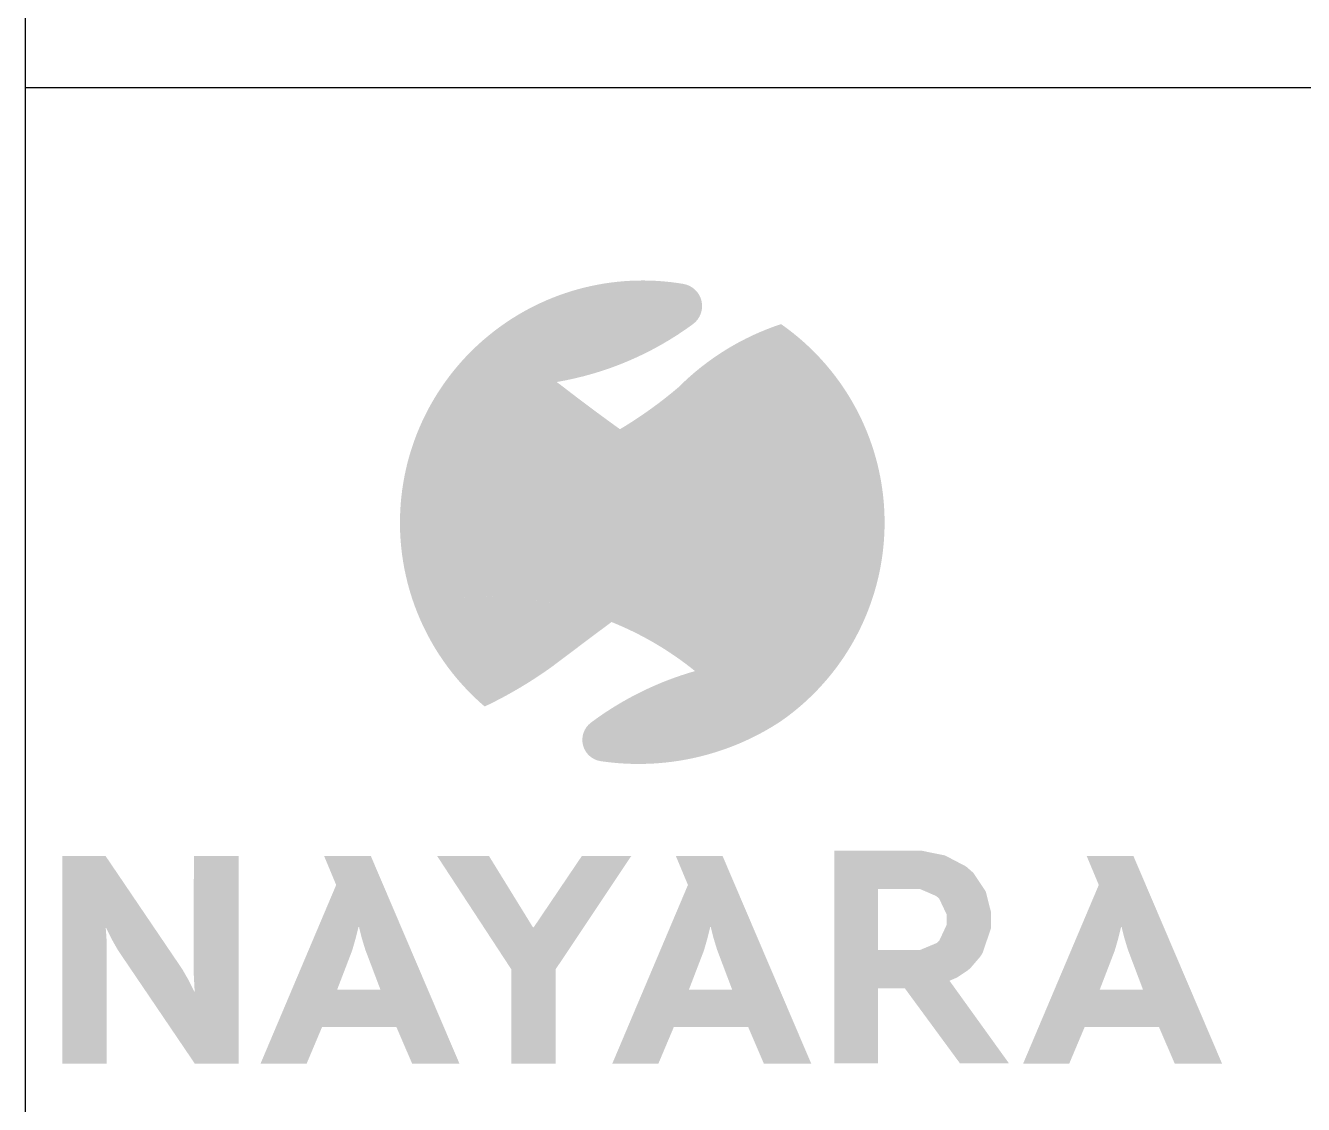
# Model space of a CAD drawing. Header units: inches. Extents: x -1857 to 102279, y -619 to 72932.
# Drawn here: x 82591 to 86223, y 8871 to 11939 of the extents above; entities that cross this region are included whole.
import ezdxf

# ---------------------------------------------------------------- set-up
doc = ezdxf.new("R2010")
doc.units = ezdxf.units.IN
doc.header["$MEASUREMENT"] = 0

# ---------------------------------------------------------------- blocks, each defined once
blk = doc.blocks.new('T NYR C')
at = {"true_color": 0x089c50}
h = blk.add_hatch(color=114, dxfattribs=at)
h.dxf.hatch_style = 1
h.paths.add_polyline_path([(-11094.2452787403, 7565.052979484055, 0.661576605965945), (-11111.78542556811, 7638.921151325369, 0.2227041583959241), (-11476.640558374, 7538.127062246931, -0.04152300867586665), (-11344.60430636408, 7458.668353728426, 0.1171211496097403)])
at = {"true_color": 0x84d2e2}
h = blk.add_hatch(color=141, dxfattribs=at)
h.dxf.hatch_style = 1
edge = h.paths.add_edge_path()
edge.add_arc((-11187.10418549785, 7200.388165250013), 444.7882599325513, 26.49744380756779, 55.07532653947386)
edge.add_arc((-10782.90356241888, 7111.214579241409), 477.8651620156631, 108.2386017367505, 135.0386613200932)
edge.add_arc((-11642.17738016299, 8062.558568535896), 805.0978814790017, 300.93305463050024, 310.33874609728844, ccw=False)
edge.add_arc((-10832.5982963969, 7896.741099434148), 657.2561373847442, 232.9800205761108, 245.4383038474222)
edge.add_arc((-10498.16155838186, 5923.928125864622), 1503.307004652313, 101.15771923251532, 113.8411538295781, ccw=False)
at = {"true_color": 0x00adcc}
h = blk.add_hatch(color=142, dxfattribs=at)
h.dxf.hatch_style = 1
h.paths.add_polyline_path([(-11526.79333871975, 7456.257803274406, 0.07785656599937786), (-11344.60430636408, 7458.668353728426, 0.04152300867586662), (-11476.640558374, 7538.127062246931, 0.04751297830583005), (-11535.23670887784, 7477.56042471301, 0.5800670910501569)])
at = {"true_color": 0x84d2e2}
h = blk.add_hatch(color=141, dxfattribs=at)
h.dxf.hatch_style = 1
h.paths.add_polyline_path([(-11609.7297180848, 7340.327947900747, -0.08852633763206254), (-11535.23670887784, 7477.56042471301, 0.5800670910501569), (-11526.79333871975, 7456.257803274406, 0.07785656599937786), (-11344.60430636408, 7458.668353728426, -0.002532630645388445), (-11336.99536758196, 7453.12287582393, 0.009084029017282993), (-11228.32792886544, 7371.970970600436, -0.1657643311884682)])
at = {"true_color": 0x7fcbae}
h = blk.add_hatch(color=123, dxfattribs=at)
h.dxf.hatch_style = 1
h.paths.add_polyline_path([(-10744.59961120761, 7245.402584117546, 0.0905136184899331), (-10789.03519346646, 7398.826250702055, 0.05540392001179699), (-11105.80182771245, 7298.957308581594, 0.1416801643494611)])
at = {"true_color": 0x00adcc}
h = blk.add_hatch(color=142, dxfattribs=at)
h.dxf.hatch_style = 1
h.paths.add_polyline_path([(-11292.89637956303, 7199.987887098396, -0.0352425319593442), (-11105.80182771245, 7298.957308581594, -0.05441312226315567), (-11228.32792886544, 7371.970970600436, -0.1657643311884687), (-11609.7297180848, 7340.327947900747, 0.0235732387707103), (-11621.04573446035, 7300.003375604574, -0.08713319751755584)])
at = {"true_color": 0x004282}
h = blk.add_hatch(color=156, dxfattribs=at)
h.dxf.hatch_style = 1
h.paths.add_polyline_path([(-11621.04573446035, 7300.003375604574, -0.08713319751755545), (-11292.89637956303, 7199.987887098396, -0.05337726552303469), (-11618.57470483542, 7090.267563188681, -0.1196815524345731)])
at = {"true_color": 0x089c50}
h = blk.add_hatch(color=114, dxfattribs=at)
h.dxf.hatch_style = 1
h.paths.add_polyline_path([(-11292.89637956303, 7199.987887098396, -0.0352425319593442), (-11105.80182771245, 7298.957308581594, 0.1416801643494611), (-10744.59961120761, 7245.402584117546, -0.05079707309830535), (-10744.61125633935, 7155.259418114205, 0.1504751222582171), (-11115.14156246849, 7099.781563566794, -0.03480582285438705)])
at = {"true_color": 0x00adcc}
h = blk.add_hatch(color=142, dxfattribs=at)
h.dxf.hatch_style = 1
edge = h.paths.add_edge_path()
edge.add_arc((-11467.47698479029, 6508.332122743159), 556.3336686763528, 66.29826338395361, 104.3361672692794, ccw=False)
edge.add_arc((-10839.79227813042, 6525.858782572177), 636.5568214464578, 115.63016073797749, 129.4011819947607, ccw=False)
edge.add_arc((-10485.13832947518, 8425.098628459178), 1467.436334590841, 236.6017486392568, 244.5754367912461, ccw=False)
edge.add_arc((-11968.16211135499, 8666.14243711729), 1614.184925303163, 282.50777485634126, 294.72934485016276, ccw=False)
edge.add_arc((-11187.97335588664, 7200.223211308039), 444.4184585173701, 194.3245784975167, 200.1226663644281)
at = {"true_color": 0x7fcbae}
h = blk.add_hatch(color=123, dxfattribs=at)
h.dxf.hatch_style = 1
h.paths.add_polyline_path([(-10794.83671005443, 6990.715029436687, 0.09761865687689121), (-10744.61125633935, 7155.259418114205, 0.1504751222582171), (-11115.14156246849, 7099.781563566794, 0.05783840019337157)])
at = {"true_color": 0x84d2e2}
h = blk.add_hatch(color=141, dxfattribs=at)
h.dxf.hatch_style = 1
h.paths.add_polyline_path([(-11243.84446352394, 7017.73927457165, -0.07464140675068544), (-11090.43571711122, 6927.586708546965, -0.104336183568937), (-10847.6831991272, 6944.590272712143, -0.5810088070146187), (-10839.1739845206, 6923.294009011384, 0.04544850649432712), (-10794.83671005443, 6990.715029436687, -0.05783840019337157), (-11115.14156246849, 7099.781563566794, 0.06015983531834633)])
at = {"true_color": 0x004282}
h = blk.add_hatch(color=156, dxfattribs=at)
h.dxf.hatch_style = 1
h.paths.add_polyline_path([(-11476.8135667725, 6862.467236015131, 0.04599386122981285), (-11351.15704268625, 6937.108343167143, -0.001375572954769834), (-11243.84446352394, 7017.73927457165, 0.1675126321082476), (-11605.26372325898, 7047.329406434234, 0.1287288796048582)])
at = {"true_color": 0x00adcc}
h = blk.add_hatch(color=142, dxfattribs=at)
h.dxf.hatch_style = 1
h.paths.add_polyline_path([(-11084.44993457757, 6922.678913919081, 0.124295599248233), (-10932.93631375185, 6835.37407080151, 0.0726262071399519), (-10839.1739845206, 6923.294009011384, 0.5810088070146187), (-10847.6831991272, 6944.590272712143, 0.104336183568937), (-11090.43571711122, 6927.586708546965, -0.003229056912162224)])
at = {"true_color": 0x84d2e2}
h = blk.add_hatch(color=141, dxfattribs=at)
h.dxf.hatch_style = 1
h.paths.add_polyline_path([(-11281.56955228851, 6832.943297676538, 0.6669803136625376), (-11263.66887650185, 6762.053026023816, 0.1846462574971429), (-10932.93631375185, 6835.37407080151, -0.1242955992482337), (-11084.44993457757, 6922.678913919081, 0.003229056912162224), (-11090.43571711122, 6927.586708546965, 0.09121373740829974)])
at = {"true_color": 0x004282}
h = blk.add_hatch(color=156, dxfattribs=at)
h.dxf.hatch_style = 1
h.paths.add_polyline_path([(-10834.48270794237, 6206.645890366344), (-10834.48270794237, 6597.393743910652), (-10687.67673355702, 6597.393743910652), (-10673.58679175994, 6597.393743910652), (-10631.22897297249, 6588.800089322584), (-10592.68786753668, 6568.570408638043), (-10586.11036152812, 6562.782643318991), (-10579.54385469411, 6557.054273538175), (-10556.56658036367, 6522.621359563957), (-10546.73331887508, 6484.131950245646), (-10546.73331887508, 6471.301413861365), (-10546.73331887508, 6456.024661196483), (-10562.06616732595, 6410.075612121465), (-10565.11293850374, 6405.242575098295), (-10566.60882615717, 6402.975645352562), (-10584.14150939533, 6382.506182676618), (-10586.11036152812, 6380.656121622713), (-10586.17635657114, 6380.656121622713), (-10586.46233509411, 6380.239252930885), (-10586.46233509411, 6380.17985739134), (-10586.64932105003, 6380.059966395638), (-10588.09021283546, 6378.985347103153), (-10588.21120374883, 6378.865456107305), (-10589.81708314095, 6377.493859119364), (-10607.77873416198, 6365.558655492059), (-10609.68159125105, 6364.424640660436), (-10610.75951029581, 6363.88898089042), (-10621.98966687405, 6359.11423948899), (-10623.11158261366, 6358.635775423405), (-10513.77979379287, 6206.645890366344), (-10603.77503485256, 6206.645890366344), (-10705.0444291858, 6344.552433129051), (-10754.57370937336, 6344.552433129051), (-10754.57370937336, 6206.645890366344)])
h.paths.add_polyline_path([(-10754.57370937336, 6415.028540140251), (-10754.57370937336, 6526.977032438474), (-10687.67673355702, 6526.977032438474), (-10676.87554476247, 6526.977032438474), (-10647.15577681561, 6514.147595971357), (-10644.47197837743, 6511.522093155392), (-10641.8431758096, 6509.016481335042), (-10628.47917948849, 6480.729905750632), (-10628.47917948849, 6471.301413861365), (-10628.47917948849, 6461.096380293253), (-10641.55719728791, 6432.991291078273), (-10644.18599985493, 6430.424083884194), (-10646.80380325019, 6427.859076524415), (-10677.46950015449, 6415.028540140251), (-10687.67673355702, 6415.028540140251)], flags=16)
h = blk.add_hatch(color=156, dxfattribs=at)
h.dxf.hatch_style = 1
h.paths.add_polyline_path([(-12252.16117560433, 6587.726569947263), (-12252.16117560433, 6206.347812752705), (-12170.76530870353, 6206.347812752705), (-12170.76530870353, 6406.19730339534), (-12170.76530870353, 6412.641719398554), (-12171.0637162925, 6431.85727624665), (-12172.43630320532, 6452.265143548226), (-12172.97328287701, 6455.428505969176), (-12171.89910355082, 6455.428505969176), (-12170.52673662058, 6452.383934626909), (-12160.91928817204, 6433.468655226548), (-12150.47557252995, 6415.08793567965), (-12148.62661139271, 6412.283146328584), (-12009.16698527196, 6206.347812752705), (-11928.90491321846, 6206.347812752705), (-11928.90491321846, 6587.726569947263), (-12010.83775979059, 6587.726569947263), (-12011.37451947783, 6387.93647484362), (-12011.37451947783, 6376.420339743636), (-12009.58605379739, 6341.868634691113), (-12009.16698527196, 6338.644776813162), (-12010.24050464691, 6338.644776813162), (-12011.49551039073, 6341.688248238846), (-12021.10218889837, 6360.665123012936), (-12031.72409115895, 6379.105238099146), (-12033.51475667395, 6381.849531993241), (-12172.97328287701, 6587.726569947263)])
h = blk.add_hatch(color=156, dxfattribs=at)
h.dxf.hatch_style = 1
h.paths.add_polyline_path([(-11888.44665176608, 6206.347812752705), (-11749.52378533385, 6534.615958729759), (-11771.66292261227, 6587.726569947263), (-11685.85286723054, 6587.726569947263), (-11523.12008900032, 6206.347812752705), (-11610.0058635904, 6206.347812752705), (-11638.82809894579, 6273.36247972984), (-11775.54123133712, 6273.36247972984), (-11803.7684113835, 6206.347812752705)])
h.paths.add_polyline_path([(-11747.85301081452, 6341.987425769534), (-11721.29880512378, 6411.150231414096), (-11719.92500829988, 6414.909749062062), (-11713.72037428932, 6436.452731112717), (-11709.12491942139, 6454.891746281734), (-11708.52766427863, 6457.099280488474), (-11707.45304498624, 6457.099280488474), (-11706.91738521552, 6454.771855285799), (-11702.3813258874, 6436.571522191283), (-11696.11509650189, 6415.923872897867), (-11694.74349951441, 6412.283146328584), (-11668.12879836664, 6341.987425769534)], flags=16)
h = blk.add_hatch(color=156, dxfattribs=at)
h.dxf.hatch_style = 1
h.paths.add_polyline_path([(-11564.05681451689, 6587.726569947263), (-11427.87934189418, 6379.582602247508), (-11427.87934189418, 6206.347812752705), (-11346.54265054956, 6206.347812752705), (-11346.54265054956, 6379.582602247508), (-11207.62198395072, 6587.726569947263), (-11298.3871671845, 6587.726569947263), (-11386.94261637784, 6456.562520800799), (-11388.01723567047, 6456.562520800799), (-11468.81606741203, 6587.726569947263)])
h = blk.add_hatch(color=156, dxfattribs=at)
h.dxf.hatch_style = 1
h.paths.add_polyline_path([(-11242.41127115977, 6206.347812752705), (-11103.48950464336, 6534.615958729759), (-11125.63084175682, 6587.726569947263), (-11039.81528678804, 6587.726569947263), (-10877.0825085591, 6206.347812752705), (-10964.03097844031, 6206.347812752705), (-10992.79381825647, 6273.36247972984), (-11129.51355015161, 6273.36247972984), (-11157.73743044503, 6206.347812752705)])
h.paths.add_polyline_path([(-11101.81763020845, 6341.987425769534), (-11075.26562435098, 6411.150231414096), (-11073.89072761091, 6414.909749062062), (-11067.68719351629, 6436.452731112717), (-11063.1445346839, 6454.891746281734), (-11062.55057929247, 6457.099280488474), (-11061.41766437865, 6457.099280488474), (-11060.87870485568, 6454.771855285799), (-11056.34704519913, 6436.571522191283), (-11050.0775160609, 6415.923872897867), (-11048.71361849375, 6412.283146328584), (-11022.15061346418, 6341.987425769534)], flags=16)
h = blk.add_hatch(color=156, dxfattribs=at)
h.dxf.hatch_style = 1
h.paths.add_polyline_path([(-10487.88773837174, 6206.347812752705), (-10348.9571725172, 6534.615958729759), (-10371.10950880358, 6587.726569947263), (-10285.28295466036, 6587.726569947263), (-10122.56117560435, 6206.347812752705), (-10209.52064466058, 6206.347812752705), (-10238.26148612925, 6273.36247972984), (-10374.99221719813, 6273.36247972984), (-10403.20509831782, 6206.347812752705)])
h.paths.add_polyline_path([(-10347.29629725334, 6341.987425769534), (-10320.74429139751, 6411.150231414096), (-10319.36939465639, 6414.909749062062), (-10313.16586056305, 6436.452731112717), (-10308.63420090592, 6454.891746281734), (-10308.02924633841, 6457.099280488474), (-10306.90733059938, 6457.099280488474), (-10306.35737190198, 6454.771855285799), (-10301.81471307168, 6436.571522191283), (-10295.55618310615, 6415.923872897867), (-10294.18128636607, 6412.283146328584), (-10267.62928051071, 6341.987425769534)], flags=16)
at = {"linetype": 'Continuous'}
blk.add_line((-12320.00008572487, 800), (-12320.00008572487, 46720.00000000003), dxfattribs=at)
blk.add_line((-12320.00008572487, 8000.000000000087), (-399.9999748944539, 8000.000000000087))

msp = doc.modelspace()

# ---------------------------------------------------------------- block references
at = {"xscale": 1.547802328857303, "yscale": 1.547802328857303, "zscale": 1.547802328857303}
msp.add_blockref('T NYR C', (101659.6569593483, -619.1209315429733), dxfattribs=at)

doc.saveas('drawing.dxf')
